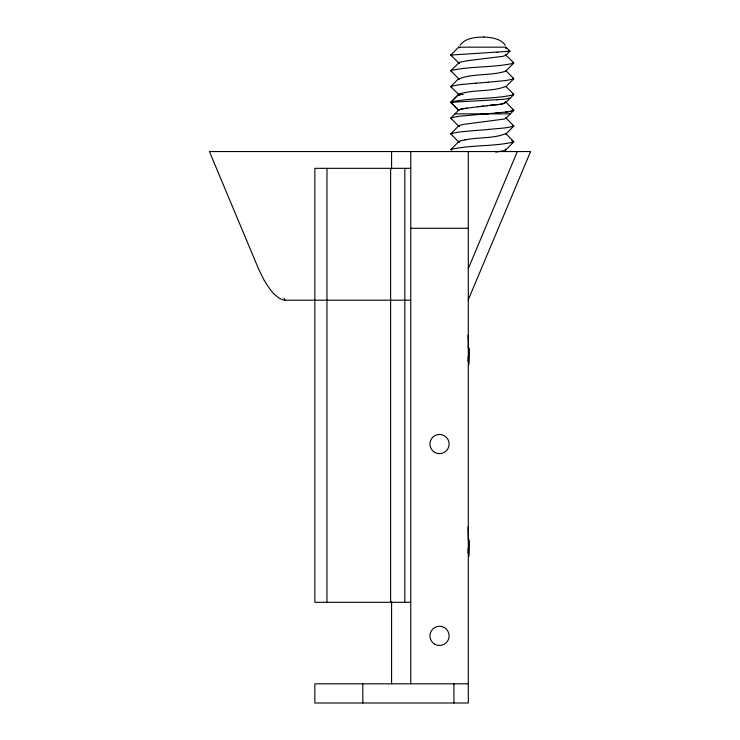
<?xml version="1.0" encoding="UTF-8"?>
<svg xmlns="http://www.w3.org/2000/svg" width="740" height="740" viewBox="0 0 740 740"><rect width="100%" height="100%" fill="white"/><g stroke="black" fill="none" stroke-linecap="round" stroke-linejoin="round"><path stroke-width="1.11" d="M468.3 539.96L468.3 538.498M468.3 348.151L468.3 343.36M468.263 356.486L468.032 361.203M468.263 548.294L468.032 553.011M505.929 47.952L505.809 48.895M459.383 79.356L450.753 70.827L459.383 62.308L467.218 60.736L503.034 56.314L505.772 55.37L509.906 51.106L505.957 47.166L458.643 47.166L450.753 55.056L459.383 63.566M468.3 268.62L517.306 151.552M530.58 151.552L468.106 300.2M460.058 45.316C465.146 37.934 475.515 37.194 483.72 37.009M486.735 105.857C492.544 104.322 501.516 105.663 505.772 102.009L505.216 101.695C506.909 105.062 491.85 104.479 489.612 105.543M495.782 152.079L504.301 150.608L505.772 149.98L505.216 149.018M458.828 62.623L458.828 63.252M505.216 54.418L513.847 62.937L505.772 71.142C490.999 76.072 472.268 73.158 458.828 79.041M477.864 106.745L461.566 108.956L458.828 109.899L458.828 110.593L450.753 102.388L458.828 94.183L460.299 93.536M513.597 109.899L513.597 110.593L505.772 118.419L504.301 119.047L463.157 124.413L458.828 125.689L459.383 126.633M465.053 92.611C478.049 89.781 494.403 91.446 505.772 86.284L513.847 94.489L505.772 102.703M465.053 139.879C478.049 137.057 494.403 138.722 505.772 133.561L513.847 141.766L505.772 149.98M505.772 55.37L505.772 54.742M505.772 71.142L505.772 70.513L513.847 78.727L505.772 86.913M505.772 118.419L505.772 117.79L513.847 126.004L505.772 134.19M458.828 94.183L450.753 102.333L458.643 110.214M460.299 140.813L458.643 141.775L459.383 142.404M458.828 78.412L450.753 86.617L459.383 95.127M458.828 109.899L450.753 118.104L458.828 126.318M458.828 125.689L450.753 133.894L458.828 142.08M486.726 113.858L507.825 111.851L513.847 110.214M458.828 141.46L450.753 149.665L451.742 150.285M451.002 86.302L459.3 84.702L476.394 83.13M451.002 102.074C471.491 97.504 493.108 99.382 513.597 94.812M451.002 133.579L459.3 131.979L476.394 130.406M451.002 149.351C471.491 144.79 493.108 146.677 513.597 142.089M451.002 70.513C471.51 65.971 493.099 67.802 513.597 63.252M451.002 117.79L459.3 116.208L488.215 113.683M513.597 110.528L511.636 111.167M513.597 79.041L505.3 80.605L488.215 82.186M513.597 126.318L505.3 127.881L488.215 129.463M450.753 55.056L509.841 51.264M450.753 102.333L503.117 99.336L509.906 98.383L508.732 98.069M461.566 109.011L467.218 108.068M509.943 111.518L505.3 112.11M477.864 106.8L486.735 105.802M480.815 106.431L483.784 106.116M495.735 113.053L499.204 112.739M496.919 52.41L497.77 52.373M496.919 99.687L497.77 99.65M463.157 94.442L458.828 94.803M454.952 113.858L510.35 113.858M530.543 151.552L209.42 151.552L258.686 269.221L264.254 280.451M410.756 168.332L314.851 168.332L314.851 602.304L410.756 602.304M410.756 228.272L468.3 228.272M410.756 300.2L283.725 300.2L279.211 298.276L274.512 294.391M468.3 683.816L314.851 683.816L314.851 703L468.3 703L468.3 151.552M483.729 37.009C491.286 37.472 500.73 38.452 505.318 45.316M459.956 47.647L458.68 47.323L459.383 47.795M508.732 50.792L509.906 51.106M459.124 94.766L458.68 94.6L459.383 95.072M511.636 140.831L513.597 141.46M512.857 62.308L513.597 62.623M512.857 78.079L513.597 78.394M451.002 55.37L451.742 55.685M451.002 71.142L451.742 71.456M512.857 109.585L513.597 109.964L505.772 102.009M451.002 86.913L451.742 87.228M512.857 125.356L513.597 125.671M451.002 102.647L451.742 103.008M451.002 118.419L451.742 118.733M451.002 134.19L451.742 134.504M512.857 93.86L513.597 94.183M284.058 298.137L284.918 300.2M468.032 335.1L468.291 342.463M468.032 526.917L468.3 538.017M453.916 683.816L453.916 703M410.756 151.552L410.756 683.816M404.817 168.332L404.817 602.304M391.58 151.552L391.58 168.729M391.58 601.731L391.58 683.816M390.618 168.332L390.618 602.304M362.804 683.816L362.804 703M326.969 168.332L326.969 602.304M469.308 348.142A19.166 1.656 88.7 0 1 468.873 364.709M469.308 539.95A19.166 1.656 88.7 0 1 468.873 556.526M460.493 140.804A23.874 1.832 -4.3 0 1 465.321 139.879M488.455 129.472A31.672 0.944 -4.6 0 1 476.144 130.462M458.809 109.964A23.939 2.424 -1.9 0 1 461.492 109.011M460.493 93.536A23.874 1.832 -4.3 0 1 465.321 92.611M488.455 82.196A31.672 0.944 -4.6 0 1 476.144 83.185M274.401 294.492A70.143 70.143 0 0 1 264.374 280.377M434.732 452.362A9.592 9.592 0 0 0 449.125 444.056A9.592 9.592 0 0 0 434.732 435.749A9.592 9.592 0 0 0 434.732 452.362M434.732 644.17A9.592 9.592 0 0 0 449.125 635.864A9.592 9.592 0 0 0 434.732 627.557A9.592 9.592 0 0 0 434.732 644.17"/></g></svg>
